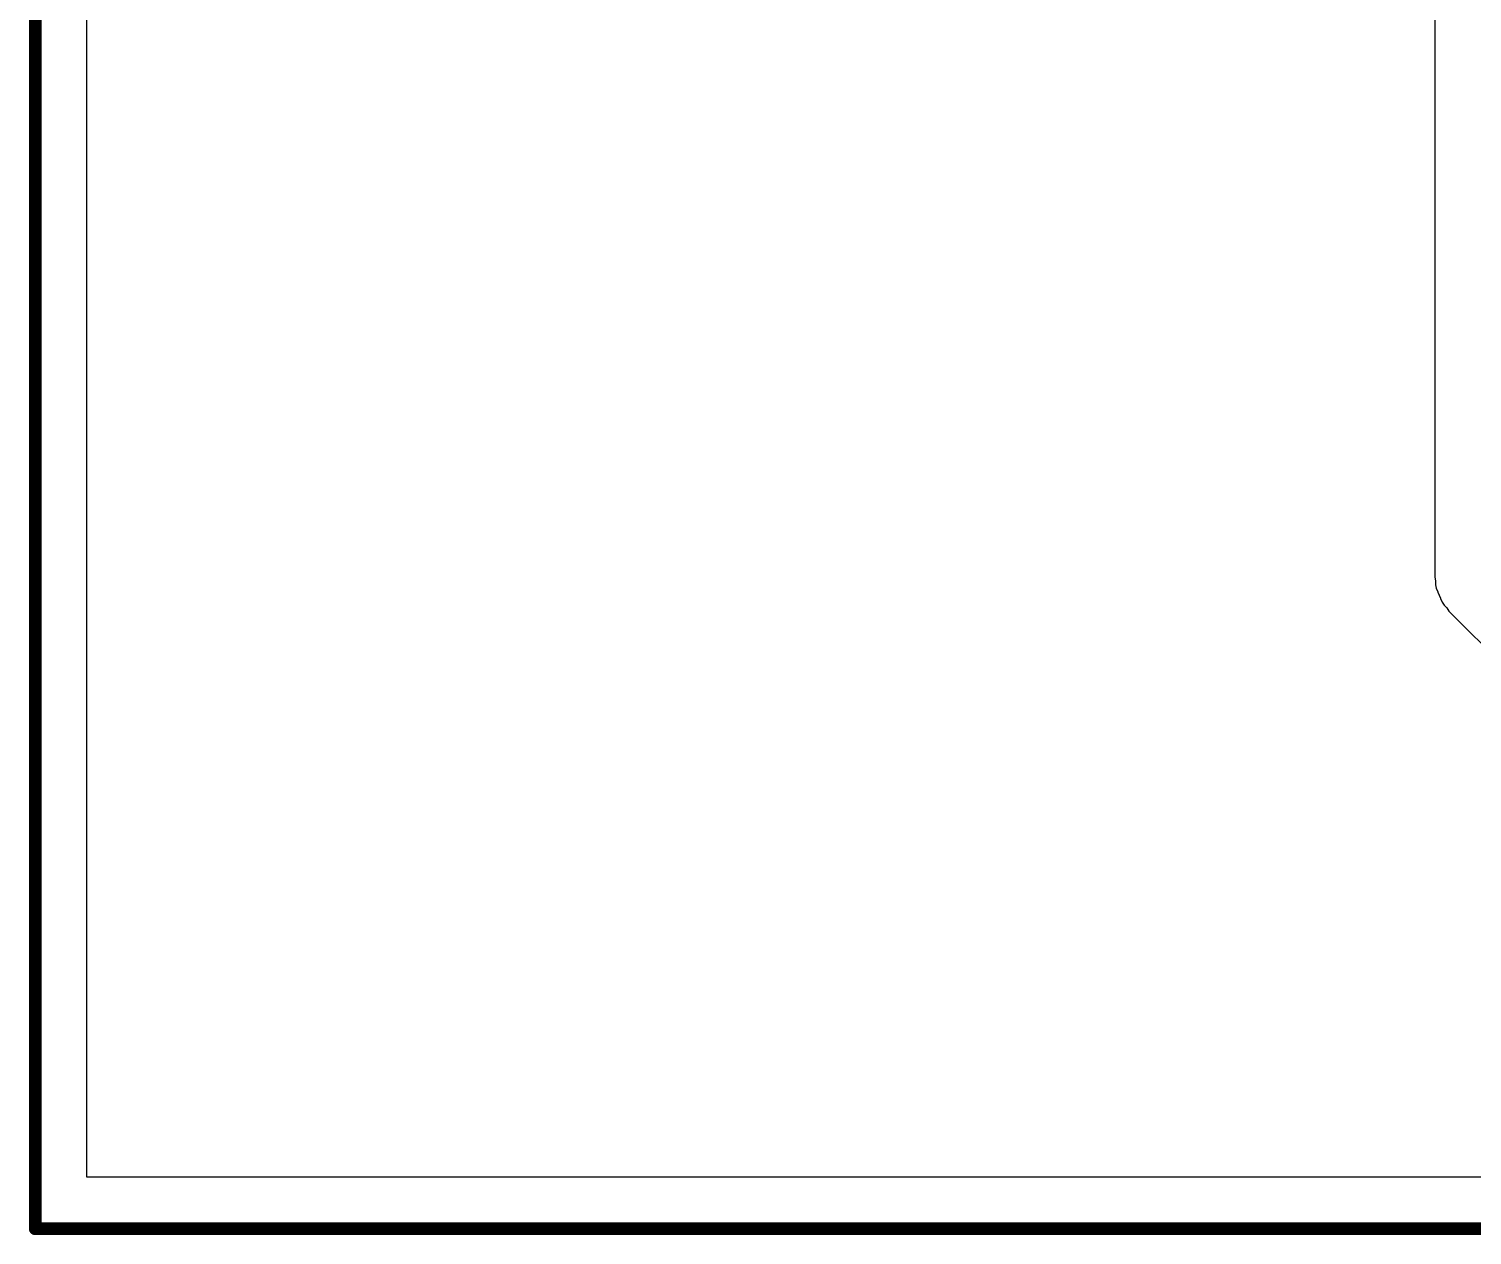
# Model space of a CAD drawing. Header units: inches. Extents: x -17.5 to 14.7, y -6.2 to 5.9.
# Drawn here: x -0.961 to -0.391, y -0.183 to 0.293 of the extents above; entities that cross this region are included whole.
import ezdxf

# ---------------------------------------------------------------- set-up
doc = ezdxf.new("R2010")
doc.units = ezdxf.units.IN
doc.header["$MEASUREMENT"] = 0
for name, color, linetype in [('Board Outline', 216, 'Continuous'), ('Bottom Layer', 5, 'Continuous'), ('Ground Layer', 76, 'Continuous'), ('Power Layer', 16, 'Continuous'), ('Top Layer', 1, 'Continuous')]:
    doc.layers.add(name, color=color, linetype=linetype)

msp = doc.modelspace()

# ---------------------------------------------------------------- linework, layer by layer
at = {"layer": 'Board Outline'}
for points in [[(-0.95851, -0.18095, 0.005, 0.005, 0), (-0.95851, 3.59858, 0.005, 0.005, 0)], [(-0.95851, -0.18095, 0.005, 0.005, 0), (3.56905, -0.18095, 0.005, 0.005, 0)]]:
    msp.add_lwpolyline(points, format="xyseb", dxfattribs=at)
msp.add_lwpolyline([(-0.95976, -0.18095, 0.0025, 0.0025, 1), (-0.95726, -0.18095, 0.0025, 0.0025, 1)], format="xyseb", close=True, dxfattribs=at)
msp.add_lwpolyline([(-0.95976, -0.18095, 0.0025, 0.0025, 1), (-0.95726, -0.18095, 0.0025, 0.0025, 1)], format="xyseb", close=True, dxfattribs=at)
at = {"layer": 'Bottom Layer'}
for p, q in [((-0.93812, -0.16056), (-0.93812, 0.40978)), ((3.54866, -0.16056), (-0.93812, -0.16056))]:
    msp.add_line(p, q, dxfattribs=at)
at = {"layer": 'Ground Layer'}
for p, q in [((-0.93812, -0.16056), (-0.93812, 3.57818)), ((-0.40529, 0.62), (-0.40529, 0.07651)), ((-0.40529, 0.07651), (-0.405, 0.07503)), ((-0.405, 0.07503), (-0.405, 0.07352)), ((-0.405, 0.07352), (-0.40472, 0.07213)), ((-0.40472, 0.07213), (-0.40415, 0.07074)), ((-0.40415, 0.07074), (-0.40413, 0.07065)), ((-0.40413, 0.07065), (-0.40408, 0.07058)), ((-0.40408, 0.07058), (-0.40308, 0.06817)), ((-0.40308, 0.06817), (-0.40306, 0.06808)), ((-0.40306, 0.06808), (-0.40302, 0.06801)), ((-0.40302, 0.06801), (-0.40244, 0.06662)), ((-0.40244, 0.06662), (-0.40244, 0.06662)), ((-0.40244, 0.06662), (-0.40165, 0.06544)), ((-0.40165, 0.06544), (-0.40059, 0.06437)), ((-0.40059, 0.06437), (-0.39975, 0.06312)), ((-0.39975, 0.06312), (-0.37688, 0.04025)), ((3.54866, -0.16056), (-0.93812, -0.16056))]:
    msp.add_line(p, q, dxfattribs=at)
at = {"layer": 'Power Layer'}
for p, q in [((-0.93812, -0.16056), (-0.93812, 3.57818)), ((0.74098, -0.16056), (-0.93812, -0.16056))]:
    msp.add_line(p, q, dxfattribs=at)
at = {"layer": 'Top Layer'}
for p, q in [((-0.93812, -0.16056), (-0.93812, 3.57818)), ((3.54866, -0.16056), (-0.93812, -0.16056))]:
    msp.add_line(p, q, dxfattribs=at)

doc.saveas('drawing.dxf')
